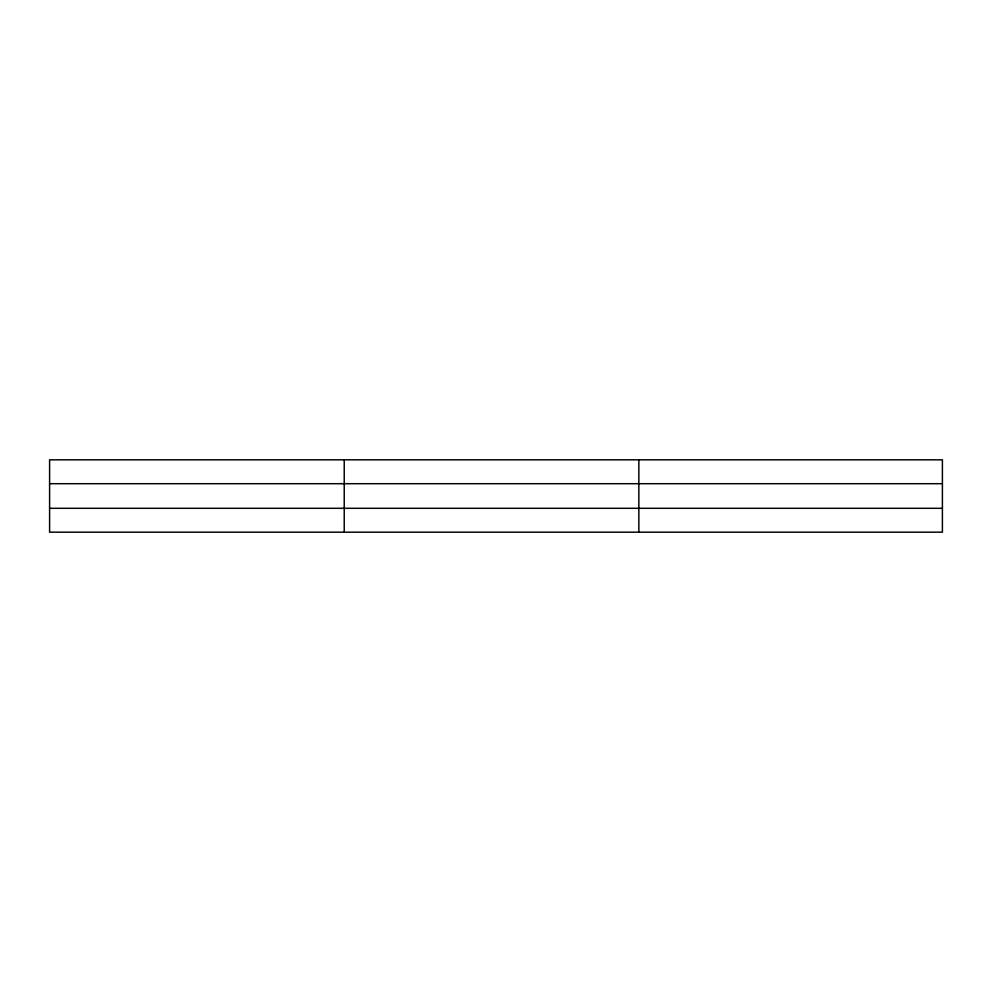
<?xml version="1.0" encoding="UTF-8"?>
<svg xmlns="http://www.w3.org/2000/svg" width="992" height="992" viewBox="0 0 992 992"><rect width="100%" height="100%" fill="white"/><g stroke="black" fill="none" stroke-linecap="round" stroke-linejoin="round"><path stroke-width="1.49" d="M344.224 532.183L344.224 459.817M638.848 532.183L638.848 459.817M942.4 483.699L942.4 459.817L49.6 459.817L49.6 532.183L942.4 532.183L942.4 483.699L49.6 483.699M49.6 508.301L942.4 508.301"/></g></svg>
